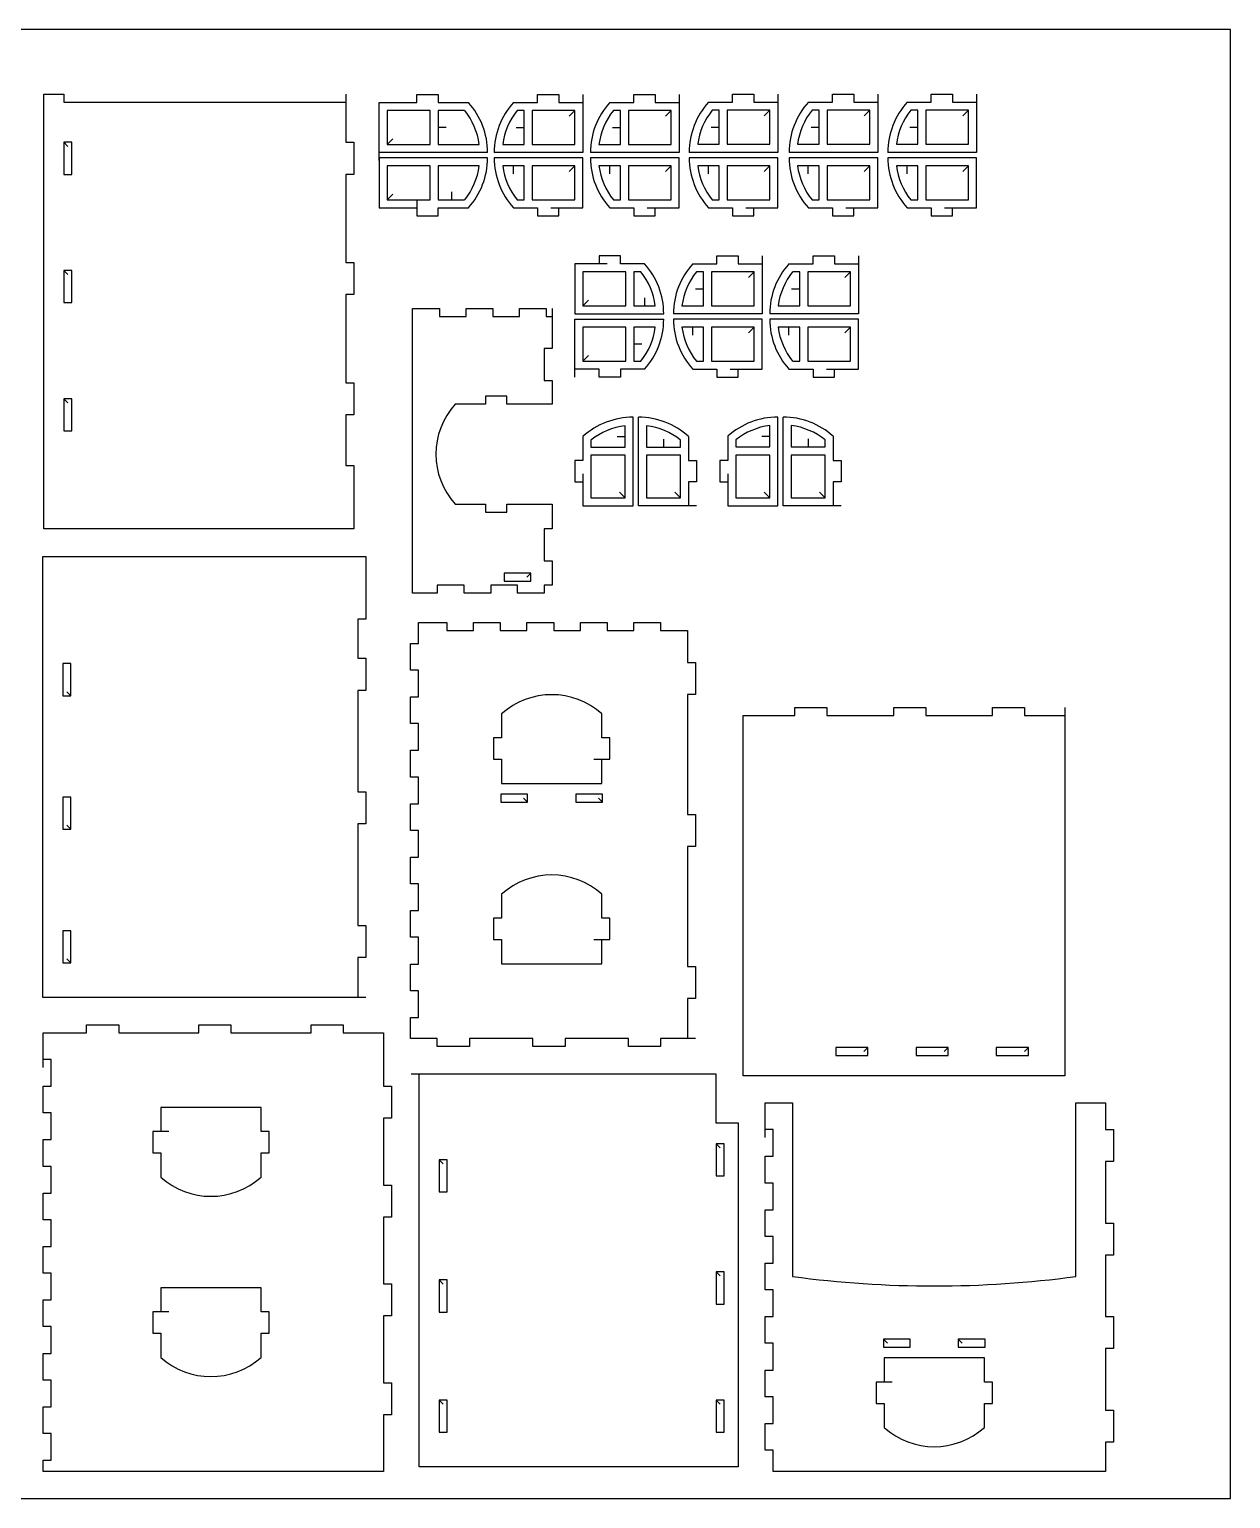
# Model space of a CAD drawing. Extents: x 0 to 800, y 0 to 550.
# Drawn here: x 351 to 800, y 0 to 550 of the extents above; entities that cross this region are included whole.
import ezdxf

# ---------------------------------------------------------------- set-up
doc = ezdxf.new("R2010")
doc.units = 0
doc.header["$MEASUREMENT"] = 0
doc.layers.add('DEFAULT', color=7, linetype='Continuous')
doc.layers.add('Layer1', color=150, linetype='Continuous')

msp = doc.modelspace()

# ---------------------------------------------------------------- linework, layer by layer
at = {"layer": 'DEFAULT'}
for p, q in [((356, 363), (356, 525.72)), ((356, 525.72), (363.5, 525.72)), ((363.5, 525.72), (363.5, 522.72)), ((363.5, 522.72), (468.97, 522.72)), ((468.97, 525.72), (468.97, 522.72)), ((468.97, 522.72), (468.97, 507.72)), ((481.53, 503.92), (481.53, 522.67)), ((481.53, 522.67), (495.53, 522.67)), ((495.53, 522.67), (495.53, 525.67)), ((495.53, 525.67), (503.53, 525.67)), ((503.53, 525.67), (503.53, 522.67)), ((503.53, 522.67), (514.85, 522.67)), ((531.73, 522.67), (540.73, 522.67)), ((540.73, 522.67), (540.73, 525.67)), ((540.73, 525.67), (548.73, 525.67)), ((548.73, 525.67), (548.73, 522.67)), ((548.73, 522.67), (557.73, 522.67)), ((557.73, 525.67), (557.73, 522.67)), ((557.73, 522.67), (557.73, 503.92)), ((567.73, 522.67), (576.73, 522.67)), ((576.73, 522.67), (576.73, 525.67)), ((576.73, 525.67), (584.73, 525.67)), ((584.73, 525.67), (584.73, 522.67)), ((584.73, 522.67), (593.73, 522.67)), ((593.73, 525.67), (593.73, 522.67)), ((593.73, 522.67), (593.73, 503.92)), ((604.68, 522.72), (613.68, 522.72)), ((613.68, 522.72), (613.68, 525.72)), ((613.68, 525.72), (621.68, 525.72)), ((621.68, 525.72), (621.68, 522.72)), ((621.68, 522.72), (630.68, 522.72)), ((630.68, 525.72), (630.68, 522.72)), ((630.68, 522.72), (630.68, 503.97)), ((642.03, 522.72), (651.03, 522.72)), ((651.03, 522.72), (651.03, 525.72)), ((651.03, 525.72), (659.03, 525.72)), ((659.03, 525.72), (659.03, 522.72)), ((659.03, 522.72), (668.03, 522.72)), ((668.03, 525.72), (668.03, 522.72)), ((668.03, 522.72), (668.03, 503.97)), ((678.99, 522.72), (687.99, 522.72)), ((687.99, 522.72), (687.99, 525.72)), ((687.99, 525.72), (695.99, 525.72)), ((695.99, 525.72), (695.99, 522.72)), ((695.99, 522.72), (704.99, 522.72)), ((704.99, 525.72), (704.99, 522.72)), ((704.99, 522.72), (704.99, 503.97)), ((500.53, 519.67), (484.53, 519.67)), ((484.53, 519.67), (484.53, 506.92)), ((500.53, 506.92), (500.53, 519.67)), ((513.46, 519.67), (503.53, 519.67)), ((503.53, 519.67), (503.53, 513.29)), ((535.73, 519.67), (533.11, 519.67)), ((535.73, 513.29), (535.73, 519.67)), ((554.73, 519.67), (538.73, 519.67)), ((538.73, 519.67), (538.73, 506.92)), ((552.61, 517.55), (554.73, 519.67)), ((554.73, 506.92), (554.73, 519.67)), ((571.73, 519.67), (569.11, 519.67)), ((571.73, 513.29), (571.73, 519.67)), ((590.73, 519.67), (574.73, 519.67)), ((574.73, 519.67), (574.73, 506.92)), ((588.61, 517.55), (590.73, 519.67)), ((590.73, 506.92), (590.73, 519.67)), ((608.68, 519.72), (606.06, 519.72)), ((608.68, 513.34), (608.68, 519.72)), ((627.68, 519.72), (611.68, 519.72)), ((611.68, 519.72), (611.68, 506.97)), ((625.56, 517.6), (627.68, 519.72)), ((627.68, 506.97), (627.68, 519.72)), ((646.03, 519.72), (643.41, 519.72)), ((646.03, 513.34), (646.03, 519.72)), ((665.03, 519.72), (649.03, 519.72)), ((649.03, 519.72), (649.03, 506.97)), ((662.91, 517.6), (665.03, 519.72)), ((665.03, 506.97), (665.03, 519.72)), ((682.99, 519.72), (680.37, 519.72)), ((682.99, 513.34), (682.99, 519.72)), ((701.99, 519.72), (685.99, 519.72)), ((685.99, 519.72), (685.99, 506.97)), ((699.87, 517.6), (701.99, 519.72)), ((701.99, 506.97), (701.99, 519.72)), ((506.53, 513.29), (503.53, 513.29)), ((503.53, 513.29), (503.53, 506.92)), ((532.73, 513.29), (535.73, 513.29)), ((535.73, 506.92), (535.73, 513.29)), ((568.73, 513.29), (571.73, 513.29)), ((571.73, 506.92), (571.73, 513.29)), ((605.68, 513.34), (608.68, 513.34)), ((608.68, 506.97), (608.68, 513.34)), ((643.03, 513.34), (646.03, 513.34)), ((646.03, 506.97), (646.03, 513.34)), ((679.99, 513.34), (682.99, 513.34)), ((682.99, 506.97), (682.99, 513.34)), ((365, 506.22), (363.5, 507.72)), ((363.5, 507.72), (363.5, 495.72)), ((366.5, 507.72), (363.5, 507.72)), ((366.5, 495.72), (366.5, 507.72)), ((468.97, 507.72), (471.97, 507.72)), ((471.97, 507.72), (471.97, 495.72)), ((486.65, 509.04), (484.53, 506.92)), ((484.53, 506.92), (500.53, 506.92)), ((503.53, 506.92), (518.87, 506.92)), ((527.71, 506.92), (535.73, 506.92)), ((538.73, 506.92), (554.73, 506.92)), ((563.71, 506.92), (571.73, 506.92)), ((574.73, 506.92), (590.73, 506.92)), ((600.65, 506.97), (608.68, 506.97)), ((611.68, 506.97), (627.68, 506.97)), ((638.01, 506.97), (646.03, 506.97)), ((649.03, 506.97), (665.03, 506.97)), ((674.97, 506.97), (682.99, 506.97)), ((685.99, 506.97), (701.99, 506.97)), ((481.53, 500.92), (481.53, 503.92)), ((522.05, 503.92), (481.53, 503.92)), ((522.05, 501.92), (481.53, 501.92)), ((481.53, 501.92), (481.53, 483.17)), ((557.73, 503.92), (524.53, 503.92)), ((557.73, 501.92), (524.53, 501.92)), ((557.73, 483.17), (557.73, 501.92)), ((593.73, 503.92), (560.53, 503.92)), ((593.73, 501.92), (560.53, 501.92)), ((593.73, 483.17), (593.73, 501.92)), ((630.68, 503.97), (597.47, 503.97)), ((630.68, 501.97), (597.47, 501.97)), ((630.68, 483.22), (630.68, 501.97)), ((668.03, 503.97), (634.83, 503.97)), ((668.03, 501.97), (634.83, 501.97)), ((668.03, 483.22), (668.03, 501.97)), ((704.99, 503.97), (671.79, 503.97)), ((704.99, 501.97), (671.79, 501.97)), ((704.99, 483.22), (704.99, 501.97)), ((363.5, 495.72), (366.5, 495.72)), ((471.97, 495.72), (468.97, 495.72)), ((468.97, 495.72), (468.97, 462.72)), ((500.53, 498.92), (484.53, 498.92)), ((484.53, 498.92), (484.53, 486.17)), ((500.53, 486.17), (500.53, 498.92)), ((518.87, 498.92), (503.53, 498.92)), ((503.53, 498.92), (503.53, 486.17)), ((531.72, 498.92), (527.71, 498.92)), ((531.72, 495.92), (531.72, 498.92)), ((535.73, 498.92), (531.72, 498.92)), ((535.73, 486.17), (535.73, 498.92)), ((554.73, 498.92), (538.73, 498.92)), ((538.73, 498.92), (538.73, 486.17)), ((552.61, 496.8), (554.73, 498.92)), ((554.73, 486.17), (554.73, 498.92)), ((567.72, 498.92), (563.71, 498.92)), ((567.72, 495.92), (567.72, 498.92)), ((571.73, 498.92), (567.72, 498.92)), ((571.73, 486.17), (571.73, 498.92)), ((590.73, 498.92), (574.73, 498.92)), ((574.73, 498.92), (574.73, 486.17)), ((588.61, 496.8), (590.73, 498.92)), ((590.73, 486.17), (590.73, 498.92)), ((604.67, 498.97), (600.65, 498.97)), ((604.67, 495.97), (604.67, 498.97)), ((608.68, 498.97), (604.67, 498.97)), ((608.68, 486.22), (608.68, 498.97)), ((627.68, 498.97), (611.68, 498.97)), ((611.68, 498.97), (611.68, 486.22)), ((625.56, 496.85), (627.68, 498.97)), ((627.68, 486.22), (627.68, 498.97)), ((642.02, 498.97), (638.01, 498.97)), ((642.02, 495.97), (642.02, 498.97)), ((646.03, 498.97), (642.02, 498.97)), ((646.03, 486.22), (646.03, 498.97)), ((665.03, 498.97), (649.03, 498.97)), ((649.03, 498.97), (649.03, 486.22)), ((662.91, 496.85), (665.03, 498.97)), ((665.03, 486.22), (665.03, 498.97)), ((678.98, 498.97), (674.97, 498.97)), ((678.98, 495.97), (678.98, 498.97)), ((682.99, 498.97), (678.98, 498.97)), ((682.99, 486.22), (682.99, 498.97)), ((701.99, 498.97), (685.99, 498.97)), ((685.99, 498.97), (685.99, 486.22)), ((699.87, 496.85), (701.99, 498.97)), ((701.99, 486.22), (701.99, 498.97)), ((486.65, 488.29), (484.53, 486.17)), ((484.53, 486.17), (500.53, 486.17)), ((495.53, 486.17), (495.53, 483.17)), ((503.53, 486.17), (508.5, 486.17)), ((508.5, 489.17), (508.5, 486.17)), ((508.5, 486.17), (513.46, 486.17)), ((533.11, 486.17), (535.73, 486.17)), ((538.73, 486.17), (554.73, 486.17)), ((569.11, 486.17), (571.73, 486.17)), ((574.73, 486.17), (590.73, 486.17)), ((606.06, 486.22), (608.68, 486.22)), ((611.68, 486.22), (627.68, 486.22)), ((643.41, 486.22), (646.03, 486.22)), ((649.03, 486.22), (665.03, 486.22)), ((680.37, 486.22), (682.99, 486.22)), ((685.99, 486.22), (701.99, 486.22)), ((481.53, 483.17), (495.53, 483.17)), ((495.53, 483.17), (495.53, 480.17)), ((495.53, 480.17), (503.53, 480.17)), ((503.53, 480.17), (503.53, 483.17)), ((503.53, 483.17), (514.85, 483.17)), ((531.73, 483.17), (540.73, 483.17)), ((540.73, 483.17), (540.73, 480.17)), ((540.73, 480.17), (548.73, 480.17)), ((545.73, 483.17), (548.73, 483.17)), ((548.73, 483.17), (557.73, 483.17)), ((548.73, 480.17), (548.73, 483.17)), ((567.73, 483.17), (576.73, 483.17)), ((576.73, 483.17), (576.73, 480.17)), ((576.73, 480.17), (584.73, 480.17)), ((581.73, 483.17), (584.73, 483.17)), ((584.73, 483.17), (593.73, 483.17)), ((584.73, 480.17), (584.73, 483.17)), ((604.68, 483.22), (613.68, 483.22)), ((613.68, 483.22), (613.68, 480.22)), ((613.68, 480.22), (621.68, 480.22)), ((618.68, 483.22), (621.68, 483.22)), ((621.68, 483.22), (630.68, 483.22)), ((621.68, 480.22), (621.68, 483.22)), ((642.03, 483.22), (651.03, 483.22)), ((651.03, 483.22), (651.03, 480.22)), ((651.03, 480.22), (659.03, 480.22)), ((656.03, 483.22), (659.03, 483.22)), ((659.03, 483.22), (668.03, 483.22)), ((659.03, 480.22), (659.03, 483.22)), ((678.99, 483.22), (687.99, 483.22)), ((687.99, 483.22), (687.99, 480.22)), ((687.99, 480.22), (695.99, 480.22)), ((692.99, 483.22), (695.99, 483.22)), ((695.99, 483.22), (704.99, 483.22)), ((695.99, 480.22), (695.99, 483.22)), ((468.97, 462.72), (471.97, 462.72)), ((471.97, 462.72), (471.97, 450.72)), ((563.72, 462.28), (554.72, 462.28)), ((554.72, 462.28), (554.72, 443.53)), ((571.72, 465.28), (563.72, 465.28)), ((563.72, 465.28), (563.72, 462.28)), ((566.72, 462.28), (563.72, 462.28)), ((571.72, 462.28), (571.72, 465.28)), ((580.72, 462.28), (571.72, 462.28)), ((598.79, 462.28), (607.79, 462.28)), ((607.79, 462.28), (607.79, 465.28)), ((607.79, 465.28), (615.79, 465.28)), ((615.79, 465.28), (615.79, 462.28)), ((615.79, 462.28), (624.79, 462.28)), ((624.79, 465.28), (624.79, 462.28)), ((624.79, 462.28), (624.79, 443.53)), ((634.79, 462.28), (643.79, 462.28)), ((643.79, 462.28), (643.79, 465.28)), ((643.79, 465.28), (651.79, 465.28)), ((651.79, 465.28), (651.79, 462.28)), ((651.79, 462.28), (660.79, 462.28)), ((660.79, 465.28), (660.79, 462.28)), ((660.79, 462.28), (660.79, 443.53)), ((365, 458.22), (363.5, 459.72)), ((363.5, 459.72), (363.5, 447.72)), ((366.5, 459.72), (363.5, 459.72)), ((366.5, 447.72), (366.5, 459.72)), ((573.72, 459.28), (557.72, 459.28)), ((557.72, 459.28), (557.72, 446.53)), ((573.72, 446.53), (573.72, 459.28)), ((579.34, 459.28), (576.72, 459.28)), ((576.72, 459.28), (576.72, 446.53)), ((602.79, 459.28), (600.17, 459.28)), ((602.79, 452.9), (602.79, 459.28)), ((621.79, 459.28), (605.79, 459.28)), ((605.79, 459.28), (605.79, 446.53)), ((619.67, 457.16), (621.79, 459.28)), ((621.79, 446.53), (621.79, 459.28)), ((638.79, 459.28), (636.17, 459.28)), ((638.79, 452.9), (638.79, 459.28)), ((657.79, 459.28), (641.79, 459.28)), ((641.79, 459.28), (641.79, 446.53)), ((655.67, 457.16), (657.79, 459.28)), ((657.79, 446.53), (657.79, 459.28)), ((599.79, 452.9), (602.79, 452.9)), ((602.79, 446.53), (602.79, 452.9)), ((635.79, 452.9), (638.79, 452.9)), ((638.79, 446.53), (638.79, 452.9)), ((363.5, 447.72), (366.5, 447.72)), ((471.97, 450.72), (468.97, 450.72)), ((468.97, 450.72), (468.97, 417.72)), ((494, 339), (494, 445.56)), ((494, 445.56), (504, 445.56)), ((504, 445.56), (504, 442.56)), ((514, 442.56), (514, 445.56)), ((514, 445.56), (524, 445.56)), ((524, 445.56), (524, 442.56)), ((534, 442.56), (534, 445.56)), ((534, 445.56), (544, 445.56)), ((544, 445.56), (544, 442.56)), ((546.23, 445.56), (546.23, 442.56)), ((559.85, 448.65), (557.72, 446.53)), ((557.72, 446.53), (573.72, 446.53)), ((576.72, 446.53), (580.74, 446.53)), ((580.74, 449.53), (580.74, 446.53)), ((580.74, 446.53), (584.75, 446.53)), ((594.76, 446.53), (602.79, 446.53)), ((605.79, 446.53), (621.79, 446.53)), ((630.76, 446.53), (638.79, 446.53)), ((641.79, 446.53), (657.79, 446.53)), ((504, 442.56), (514, 442.56)), ((524, 442.56), (534, 442.56)), ((544, 442.56), (546.23, 442.56)), ((546.23, 442.56), (546.23, 430.56)), ((554.72, 443.53), (587.93, 443.53)), ((554.72, 422.78), (554.72, 441.53)), ((554.72, 441.53), (587.93, 441.53)), ((624.79, 443.53), (591.58, 443.53)), ((624.79, 441.53), (591.58, 441.53)), ((624.79, 422.78), (624.79, 441.53)), ((660.79, 443.53), (627.58, 443.53)), ((660.79, 441.53), (627.58, 441.53)), ((660.79, 422.78), (660.79, 441.53)), ((573.72, 438.53), (557.72, 438.53)), ((557.72, 438.53), (557.72, 425.78)), ((573.72, 425.78), (573.72, 438.53)), ((584.75, 438.53), (576.72, 438.53)), ((576.72, 438.53), (576.72, 432.15)), ((598.78, 438.53), (594.76, 438.53)), ((598.78, 435.53), (598.78, 438.53)), ((602.79, 438.53), (598.78, 438.53)), ((602.79, 425.78), (602.79, 438.53)), ((621.79, 438.53), (605.79, 438.53)), ((605.79, 438.53), (605.79, 425.78)), ((619.67, 436.41), (621.79, 438.53)), ((621.79, 425.78), (621.79, 438.53)), ((634.78, 438.53), (630.76, 438.53)), ((634.78, 435.53), (634.78, 438.53)), ((638.79, 438.53), (634.78, 438.53)), ((638.79, 425.78), (638.79, 438.53)), ((657.79, 438.53), (641.79, 438.53)), ((641.79, 438.53), (641.79, 425.78)), ((655.67, 436.41), (657.79, 438.53)), ((657.79, 425.78), (657.79, 438.53)), ((546.23, 430.56), (543.23, 430.56)), ((543.23, 430.56), (543.23, 418.56)), ((579.72, 432.15), (576.72, 432.15)), ((576.72, 432.15), (576.72, 425.78)), ((559.85, 427.9), (557.72, 425.78)), ((557.72, 425.78), (573.72, 425.78)), ((576.72, 425.78), (579.34, 425.78)), ((600.17, 425.78), (602.79, 425.78)), ((605.79, 425.78), (621.79, 425.78)), ((636.17, 425.78), (638.79, 425.78)), ((641.79, 425.78), (657.79, 425.78)), ((543.23, 418.56), (546.23, 418.56)), ((546.23, 418.56), (546.23, 409.75)), ((554.72, 419.78), (554.72, 422.78)), ((563.72, 422.78), (554.72, 422.78)), ((563.72, 419.78), (563.72, 422.78)), ((571.72, 419.78), (563.72, 419.78)), ((580.72, 422.78), (571.72, 422.78)), ((571.72, 422.78), (571.72, 419.78)), ((598.79, 422.78), (607.79, 422.78)), ((607.79, 422.78), (607.79, 419.78)), ((607.79, 419.78), (615.79, 419.78)), ((612.79, 422.78), (615.79, 422.78)), ((615.79, 422.78), (624.79, 422.78)), ((615.79, 419.78), (615.79, 422.78)), ((634.79, 422.78), (643.79, 422.78)), ((643.79, 422.78), (643.79, 419.78)), ((643.79, 419.78), (651.79, 419.78)), ((648.79, 422.78), (651.79, 422.78)), ((651.79, 422.78), (660.79, 422.78)), ((651.79, 419.78), (651.79, 422.78)), ((468.97, 417.72), (471.97, 417.72)), ((471.97, 417.72), (471.97, 405.72)), ((529.23, 412.75), (521.23, 412.75)), ((521.23, 412.75), (521.23, 409.75)), ((529.23, 409.75), (529.23, 412.75)), ((365, 410.22), (363.5, 411.72)), ((363.5, 411.72), (363.5, 399.72)), ((366.5, 411.72), (363.5, 411.72)), ((366.5, 399.72), (366.5, 411.72)), ((521.23, 409.75), (509.91, 409.75)), ((546.23, 409.75), (529.23, 409.75)), ((471.97, 405.72), (468.97, 405.72)), ((468.97, 405.72), (468.97, 386.68)), ((573.47, 397.64), (573.47, 401.65)), ((576.47, 371.63), (576.47, 404.83)), ((578.47, 371.63), (578.47, 404.83)), ((581.47, 401.65), (581.47, 393.63)), ((627.61, 397.69), (627.61, 401.7)), ((630.61, 371.67), (630.61, 404.88)), ((632.61, 371.67), (632.61, 404.88)), ((635.61, 401.7), (635.61, 393.67)), ((363.5, 399.72), (366.5, 399.72)), ((557.72, 397.63), (557.72, 388.63)), ((560.72, 396.25), (560.72, 393.63)), ((570.47, 397.64), (573.47, 397.64)), ((573.47, 393.63), (573.47, 397.64)), ((587.85, 396.63), (587.85, 393.63)), ((594.22, 393.63), (594.22, 396.25)), ((597.22, 397.63), (597.22, 388.63)), ((611.86, 397.67), (611.86, 388.67)), ((614.86, 396.29), (614.86, 393.67)), ((624.61, 397.69), (627.61, 397.69)), ((627.61, 393.67), (627.61, 397.69)), ((641.98, 396.67), (641.98, 393.67)), ((648.36, 393.67), (648.36, 396.29)), ((651.36, 397.67), (651.36, 388.67)), ((560.72, 393.63), (573.47, 393.63)), ((573.47, 390.63), (560.72, 390.63)), ((560.72, 390.63), (560.72, 374.63)), ((573.47, 374.63), (573.47, 390.63)), ((581.47, 393.63), (587.85, 393.63)), ((594.22, 390.63), (581.47, 390.63)), ((581.47, 390.63), (581.47, 374.63)), ((587.85, 393.63), (594.22, 393.63)), ((594.22, 374.63), (594.22, 390.63)), ((614.86, 393.67), (627.61, 393.67)), ((627.61, 390.67), (614.86, 390.67)), ((614.86, 390.67), (614.86, 374.67)), ((627.61, 374.67), (627.61, 390.67)), ((635.61, 393.67), (641.98, 393.67)), ((648.36, 390.67), (635.61, 390.67)), ((635.61, 390.67), (635.61, 374.67)), ((641.98, 393.67), (648.36, 393.67)), ((648.36, 374.67), (648.36, 390.67)), ((468.97, 386.68), (471.97, 386.68)), ((471.97, 386.68), (471.97, 363)), ((557.72, 388.63), (554.72, 388.63)), ((554.72, 388.63), (554.72, 380.63)), ((597.22, 388.63), (600.22, 388.63)), ((600.22, 388.63), (600.22, 380.63)), ((611.86, 388.67), (608.86, 388.67)), ((608.86, 388.67), (608.86, 380.67)), ((651.36, 388.67), (654.36, 388.67)), ((654.36, 388.67), (654.36, 380.67)), ((554.72, 380.63), (557.72, 380.63)), ((557.72, 383.63), (557.72, 380.63)), ((557.72, 380.63), (557.72, 371.63)), ((600.22, 380.63), (597.22, 380.63)), ((597.22, 380.63), (597.22, 371.63)), ((608.86, 380.67), (611.86, 380.67)), ((611.86, 383.67), (611.86, 380.67)), ((611.86, 380.67), (611.86, 371.67)), ((654.36, 380.67), (651.36, 380.67)), ((651.36, 380.67), (651.36, 371.67)), ((560.72, 374.63), (573.47, 374.63)), ((571.35, 376.75), (573.47, 374.63)), ((581.47, 374.63), (594.22, 374.63)), ((592.1, 376.75), (594.22, 374.63)), ((614.86, 374.67), (627.61, 374.67)), ((625.49, 376.79), (627.61, 374.67)), ((635.61, 374.67), (648.36, 374.67)), ((646.24, 376.79), (648.36, 374.67)), ((509.91, 372.25), (521.23, 372.25)), ((521.23, 372.25), (521.23, 369.25)), ((521.23, 369.25), (529.23, 369.25)), ((529.23, 369.25), (529.23, 372.25)), ((529.23, 372.25), (546.23, 372.25)), ((546.23, 372.25), (546.23, 363)), ((557.72, 371.63), (576.47, 371.63)), ((597.22, 371.63), (578.47, 371.63)), ((600.22, 371.63), (597.22, 371.63)), ((611.86, 371.67), (630.61, 371.67)), ((651.36, 371.67), (632.61, 371.67)), ((654.36, 371.67), (651.36, 371.67)), ((471.97, 363), (356, 363)), ((546.23, 363), (543.23, 363)), ((543.23, 363), (543.23, 351)), ((355.67, 187.56), (355.67, 352.62)), ((355.67, 352.62), (476.5, 352.62)), ((476.5, 352.62), (476.5, 329.22)), ((538.23, 346.5), (528.23, 346.5)), ((528.23, 346.5), (528.23, 343.5)), ((536.73, 345), (538.23, 346.5)), ((538.23, 343.5), (538.23, 346.5)), ((543.23, 351), (546.23, 351)), ((546.23, 351), (546.23, 342)), ((513.23, 342), (503.23, 342)), ((503.23, 342), (503.23, 339)), ((513.23, 339), (513.23, 342)), ((533.23, 342), (523.23, 342)), ((523.23, 342), (523.23, 339)), ((528.23, 343.5), (538.23, 343.5)), ((533.23, 339), (533.23, 342)), ((546.23, 342), (543.23, 342)), ((543.23, 342), (543.23, 339)), ((503.23, 339), (494, 339)), ((523.23, 339), (513.23, 339)), ((543.23, 339), (533.23, 339)), ((476.5, 329.22), (473.5, 329.22)), ((473.5, 329.22), (473.5, 314.56)), ((496.22, 320.12), (496.22, 328)), ((496.22, 328), (506.78, 328)), ((506.78, 328), (506.78, 325)), ((506.78, 325), (516.78, 325)), ((516.78, 325), (516.78, 328)), ((516.78, 328), (526.78, 328)), ((526.78, 328), (526.78, 325)), ((526.78, 325), (536.78, 325)), ((536.78, 325), (536.78, 328)), ((536.78, 328), (546.78, 328)), ((546.78, 328), (546.78, 325)), ((546.78, 325), (556.78, 325)), ((556.78, 325), (556.78, 328)), ((556.78, 328), (566.78, 328)), ((566.78, 328), (566.78, 325)), ((566.78, 325), (576.78, 325)), ((576.78, 325), (576.78, 328)), ((576.78, 328), (586.78, 328)), ((586.78, 328), (586.78, 325)), ((586.78, 325), (596.78, 325)), ((596.78, 325), (596.78, 313)), ((493.22, 310.12), (493.22, 320.12)), ((493.22, 320.12), (496.22, 320.12)), ((473.5, 314.56), (476.5, 314.56)), ((476.5, 314.56), (476.5, 302.56)), ((366.08, 312.56), (363.08, 312.56)), ((363.08, 312.56), (363.08, 300.56)), ((366.08, 300.56), (366.08, 312.56)), ((496.22, 310.12), (493.22, 310.12)), ((496.22, 300.12), (496.22, 310.12)), ((596.78, 313), (599.78, 313)), ((599.78, 313), (599.78, 301)), ((476.5, 302.56), (473.5, 302.56)), ((473.5, 302.56), (473.5, 264.56)), ((363.08, 300.56), (366.08, 300.56)), ((364.58, 302.06), (366.08, 300.56)), ((493.22, 290.12), (493.22, 300.12)), ((493.22, 300.12), (496.22, 300.12)), ((599.78, 301), (596.78, 301)), ((596.78, 301), (596.78, 256.12)), ((527.28, 293.75), (527.28, 284.75)), ((564.78, 284.75), (564.78, 293.75)), ((617.66, 158.32), (617.66, 293.1)), ((617.66, 293.1), (636.96, 293.1)), ((636.96, 293.1), (636.96, 296.1)), ((636.96, 296.1), (648.96, 296.1)), ((648.96, 296.1), (648.96, 293.1)), ((648.96, 293.1), (673.96, 293.1)), ((673.96, 293.1), (673.96, 296.1)), ((673.96, 296.1), (685.96, 296.1)), ((685.96, 296.1), (685.96, 293.1)), ((685.96, 293.1), (710.96, 293.1)), ((710.96, 293.1), (710.96, 296.1)), ((710.96, 296.1), (722.96, 296.1)), ((722.96, 296.1), (722.96, 293.1)), ((722.96, 293.1), (737.96, 293.1)), ((737.96, 296.1), (737.96, 293.1)), ((737.96, 293.1), (737.96, 158.32)), ((496.22, 290.12), (493.22, 290.12)), ((496.22, 280.12), (496.22, 290.12)), ((527.28, 284.75), (524.28, 284.75)), ((524.28, 284.75), (524.28, 276.75)), ((567.78, 284.75), (564.78, 284.75)), ((567.78, 276.75), (567.78, 284.75)), ((493.22, 270.12), (493.22, 280.12)), ((493.22, 280.12), (496.22, 280.12)), ((524.28, 276.75), (527.28, 276.75)), ((527.28, 276.75), (527.28, 267.75)), ((561.78, 276.75), (564.78, 276.75)), ((564.78, 276.75), (567.78, 276.75)), ((564.78, 267.75), (564.78, 276.75)), ((496.22, 270.12), (493.22, 270.12)), ((496.22, 260.12), (496.22, 270.12)), ((473.5, 264.56), (476.5, 264.56)), ((476.5, 264.56), (476.5, 252.56)), ((527.28, 267.75), (564.78, 267.75)), ((366.08, 262.56), (363.08, 262.56)), ((363.08, 262.56), (363.08, 250.56)), ((366.08, 250.56), (366.08, 262.56)), ((493.22, 250.12), (493.22, 260.12)), ((493.22, 260.12), (496.22, 260.12)), ((537.03, 263.75), (527.03, 263.75)), ((527.03, 263.75), (527.03, 260.75)), ((527.03, 260.75), (537.03, 260.75)), ((535.53, 262.25), (537.03, 260.75)), ((537.03, 260.75), (537.03, 263.75)), ((565.03, 263.75), (555.03, 263.75)), ((555.03, 263.75), (555.03, 260.75)), ((555.03, 260.75), (565.03, 260.75)), ((563.53, 262.25), (565.03, 260.75)), ((565.03, 260.75), (565.03, 263.75)), ((596.78, 256.12), (599.78, 256.12)), ((599.78, 256.12), (599.78, 244.12)), ((363.08, 250.56), (366.08, 250.56)), ((364.58, 252.06), (366.08, 250.56)), ((476.5, 252.56), (473.5, 252.56)), ((473.5, 252.56), (473.5, 214.56)), ((496.22, 250.12), (493.22, 250.12)), ((496.22, 240.12), (496.22, 250.12)), ((599.78, 244.12), (596.78, 244.12)), ((596.78, 244.12), (596.78, 199.25)), ((493.22, 230.12), (493.22, 240.12)), ((493.22, 240.12), (496.22, 240.12)), ((496.22, 230.12), (493.22, 230.12)), ((496.22, 220.12), (496.22, 230.12)), ((527.28, 226.25), (527.28, 217.25)), ((564.78, 217.25), (564.78, 226.25)), ((493.22, 210.12), (493.22, 220.12)), ((493.22, 220.12), (496.22, 220.12)), ((473.5, 214.56), (476.5, 214.56)), ((476.5, 214.56), (476.5, 202.56)), ((527.28, 217.25), (524.28, 217.25)), ((524.28, 217.25), (524.28, 209.25)), ((567.78, 217.25), (564.78, 217.25)), ((567.78, 209.25), (567.78, 217.25)), ((366.08, 212.56), (363.08, 212.56)), ((363.08, 212.56), (363.08, 200.56)), ((366.08, 200.56), (366.08, 212.56)), ((496.22, 210.12), (493.22, 210.12)), ((496.22, 200.12), (496.22, 210.12)), ((524.28, 209.25), (527.28, 209.25)), ((527.28, 209.25), (527.28, 200.25)), ((561.78, 209.25), (564.78, 209.25)), ((564.78, 209.25), (567.78, 209.25)), ((564.78, 200.25), (564.78, 209.25)), ((363.08, 200.56), (366.08, 200.56)), ((364.58, 202.06), (366.08, 200.56)), ((476.5, 202.56), (473.5, 202.56)), ((473.5, 202.56), (473.5, 187.56)), ((493.22, 190.12), (493.22, 200.12)), ((493.22, 200.12), (496.22, 200.12)), ((527.28, 200.25), (564.78, 200.25)), ((596.78, 199.25), (599.78, 199.25)), ((599.78, 199.25), (599.78, 187.25)), ((473.5, 187.56), (355.67, 187.56)), ((476.5, 187.56), (473.5, 187.56)), ((496.22, 190.12), (493.22, 190.12)), ((496.22, 180.12), (496.22, 190.12)), ((599.78, 187.25), (596.78, 187.25)), ((596.78, 187.25), (596.78, 172.25)), ((372.04, 174.38), (372.04, 177.38)), ((372.04, 177.38), (384.04, 177.38)), ((384.04, 177.38), (384.04, 174.38)), ((414.04, 174.38), (414.04, 177.38)), ((414.04, 177.38), (426.04, 177.38)), ((426.04, 177.38), (426.04, 174.38)), ((456.04, 174.38), (456.04, 177.38)), ((456.04, 177.38), (468.04, 177.38)), ((468.04, 177.38), (468.04, 174.38)), ((493.22, 172.25), (493.22, 180.12)), ((493.22, 180.12), (496.22, 180.12)), ((355.77, 164.38), (355.77, 174.38)), ((355.77, 174.38), (372.04, 174.38)), ((384.04, 174.38), (414.04, 174.38)), ((426.04, 174.38), (456.04, 174.38)), ((468.04, 174.38), (483.04, 174.38)), ((483.04, 174.38), (483.04, 154.38)), ((503.22, 172.25), (493.22, 172.25)), ((503.22, 169.25), (503.22, 172.25)), ((539, 172.25), (515.22, 172.25)), ((515.22, 172.25), (515.22, 169.25)), ((539, 169.25), (539, 172.25)), ((574.78, 172.25), (551, 172.25)), ((551, 172.25), (551, 169.25)), ((574.78, 169.25), (574.78, 172.25)), ((596.78, 172.25), (586.78, 172.25)), ((586.78, 172.25), (586.78, 169.25)), ((599.78, 172.25), (596.78, 172.25)), ((515.22, 169.25), (503.22, 169.25)), ((551, 169.25), (539, 169.25)), ((586.78, 169.25), (574.78, 169.25)), ((664.34, 168.82), (652.34, 168.82)), ((652.34, 168.82), (652.34, 165.82)), ((652.34, 165.82), (664.34, 165.82)), ((662.84, 167.32), (664.34, 168.82)), ((664.34, 165.82), (664.34, 168.82)), ((694.34, 168.82), (682.34, 168.82)), ((682.34, 168.82), (682.34, 165.82)), ((682.34, 165.82), (694.34, 165.82)), ((692.84, 167.32), (694.34, 168.82)), ((694.34, 165.82), (694.34, 168.82)), ((724.34, 168.82), (712.34, 168.82)), ((712.34, 168.82), (712.34, 165.82)), ((712.34, 165.82), (724.34, 165.82)), ((722.84, 167.32), (724.34, 168.82)), ((724.34, 165.82), (724.34, 168.82)), ((355.77, 161.38), (355.77, 164.38)), ((358.77, 164.38), (355.77, 164.38)), ((358.77, 154.38), (358.77, 164.38)), ((355.77, 144.38), (355.77, 154.38)), ((355.77, 154.38), (358.77, 154.38)), ((483.04, 154.38), (486.04, 154.38)), ((486.04, 154.38), (486.04, 142.38)), ((493.42, 159.07), (496.42, 159.07)), ((496.42, 159.07), (607.48, 159.07)), ((496.42, 11.84), (496.42, 159.07)), ((607.48, 159.07), (607.48, 140.66)), ((737.96, 158.32), (617.66, 158.32)), ((358.77, 144.38), (355.77, 144.38)), ((358.77, 134.38), (358.77, 144.38)), ((437.27, 146.38), (399.77, 146.38)), ((399.77, 146.38), (399.77, 137.38)), ((437.27, 137.38), (437.27, 146.38)), ((625.89, 138.14), (625.89, 148.14)), ((625.89, 148.14), (636.14, 148.14)), ((636.14, 148.14), (636.14, 83.14)), ((742.14, 83.14), (742.14, 148.14)), ((742.14, 148.14), (753.17, 148.14)), ((753.17, 148.14), (753.17, 138.14)), ((486.04, 142.38), (483.04, 142.38)), ((483.04, 142.38), (483.04, 117.38)), ((607.48, 140.66), (615.72, 140.66)), ((615.72, 140.66), (615.72, 11.84)), ((625.89, 135.14), (625.89, 138.14)), ((628.89, 138.14), (625.89, 138.14)), ((628.89, 128.14), (628.89, 138.14)), ((753.17, 138.14), (756.17, 138.14)), ((756.17, 138.14), (756.17, 126.14)), ((355.77, 124.38), (355.77, 134.38)), ((355.77, 134.38), (358.77, 134.38)), ((399.77, 137.38), (396.77, 137.38)), ((396.77, 137.38), (396.77, 129.38)), ((402.77, 137.38), (399.77, 137.38)), ((440.27, 137.38), (437.27, 137.38)), ((440.27, 129.38), (440.27, 137.38)), ((609.05, 131.34), (607.55, 132.84)), ((607.55, 132.84), (607.55, 120.84)), ((610.55, 132.84), (607.55, 132.84)), ((610.55, 120.84), (610.55, 132.84)), ((396.77, 129.38), (399.77, 129.38)), ((399.77, 129.38), (399.77, 120.38)), ((437.27, 120.38), (437.27, 129.38)), ((437.27, 129.38), (440.27, 129.38)), ((505.42, 125.34), (503.92, 126.84)), ((503.92, 126.84), (503.92, 114.84)), ((506.92, 126.84), (503.92, 126.84)), ((506.92, 114.84), (506.92, 126.84)), ((625.89, 118.14), (625.89, 128.14)), ((625.89, 128.14), (628.89, 128.14)), ((358.77, 124.38), (355.77, 124.38)), ((358.77, 114.38), (358.77, 124.38)), ((756.17, 126.14), (753.17, 126.14)), ((753.17, 126.14), (753.17, 103.14)), ((483.04, 117.38), (486.04, 117.38)), ((486.04, 117.38), (486.04, 105.38)), ((607.55, 120.84), (610.55, 120.84)), ((628.89, 118.14), (625.89, 118.14)), ((628.89, 108.14), (628.89, 118.14)), ((355.77, 104.38), (355.77, 114.38)), ((355.77, 114.38), (358.77, 114.38)), ((503.92, 114.84), (506.92, 114.84)), ((486.04, 105.38), (483.04, 105.38)), ((483.04, 105.38), (483.04, 80.38)), ((625.89, 98.14), (625.89, 108.14)), ((625.89, 108.14), (628.89, 108.14)), ((358.77, 104.38), (355.77, 104.38)), ((358.77, 94.38), (358.77, 104.38)), ((753.17, 103.14), (756.17, 103.14)), ((756.17, 103.14), (756.17, 91.14)), ((355.77, 84.38), (355.77, 94.38)), ((355.77, 94.38), (358.77, 94.38)), ((628.89, 98.14), (625.89, 98.14)), ((628.89, 88.14), (628.89, 98.14)), ((625.89, 78.14), (625.89, 88.14)), ((625.89, 88.14), (628.89, 88.14)), ((756.17, 91.14), (753.17, 91.14)), ((753.17, 91.14), (753.17, 68.14)), ((358.77, 84.38), (355.77, 84.38)), ((358.77, 74.38), (358.77, 84.38)), ((609.05, 83.34), (607.55, 84.84)), ((607.55, 84.84), (607.55, 72.84)), ((610.55, 84.84), (607.55, 84.84)), ((610.55, 72.84), (610.55, 84.84)), ((437.27, 78.88), (399.77, 78.88)), ((399.77, 78.88), (399.77, 69.88)), ((437.27, 69.88), (437.27, 78.88)), ((483.04, 80.38), (486.04, 80.38)), ((486.04, 80.38), (486.04, 68.38)), ((505.42, 80.34), (503.92, 81.84)), ((503.92, 81.84), (503.92, 69.84)), ((506.92, 81.84), (503.92, 81.84)), ((506.92, 69.84), (506.92, 81.84)), ((628.89, 78.14), (625.89, 78.14)), ((628.89, 68.14), (628.89, 78.14)), ((355.77, 64.38), (355.77, 74.38)), ((355.77, 74.38), (358.77, 74.38)), ((607.55, 72.84), (610.55, 72.84)), ((399.77, 69.88), (396.77, 69.88)), ((396.77, 69.88), (396.77, 61.88)), ((402.77, 69.88), (399.77, 69.88)), ((440.27, 69.88), (437.27, 69.88)), ((440.27, 61.88), (440.27, 69.88)), ((486.04, 68.38), (483.04, 68.38)), ((483.04, 68.38), (483.04, 43.38)), ((503.92, 69.84), (506.92, 69.84)), ((625.89, 58.14), (625.89, 68.14)), ((625.89, 68.14), (628.89, 68.14)), ((753.17, 68.14), (756.17, 68.14)), ((756.17, 68.14), (756.17, 56.14)), ((358.77, 64.38), (355.77, 64.38)), ((358.77, 54.38), (358.77, 64.38)), ((396.77, 61.88), (399.77, 61.88)), ((399.77, 61.88), (399.77, 52.88)), ((437.27, 52.88), (437.27, 61.88)), ((437.27, 61.88), (440.27, 61.88)), ((628.89, 58.14), (625.89, 58.14)), ((628.89, 48.14), (628.89, 58.14)), ((671.64, 58.14), (670.14, 59.64)), ((670.14, 59.64), (670.14, 56.64)), ((680.14, 59.64), (670.14, 59.64)), ((670.14, 56.64), (680.14, 56.64)), ((680.14, 56.64), (680.14, 59.64)), ((699.64, 58.14), (698.14, 59.64)), ((698.14, 59.64), (698.14, 56.64)), ((708.14, 59.64), (698.14, 59.64)), ((698.14, 56.64), (708.14, 56.64)), ((708.14, 56.64), (708.14, 59.64)), ((756.17, 56.14), (753.17, 56.14)), ((753.17, 56.14), (753.17, 33.14)), ((355.77, 44.38), (355.77, 54.38)), ((355.77, 54.38), (358.77, 54.38)), ((707.89, 52.64), (670.39, 52.64)), ((670.39, 52.64), (670.39, 43.64)), ((707.89, 43.64), (707.89, 52.64)), ((358.77, 44.38), (355.77, 44.38)), ((358.77, 34.38), (358.77, 44.38)), ((625.89, 38.14), (625.89, 48.14)), ((625.89, 48.14), (628.89, 48.14)), ((483.04, 43.38), (486.04, 43.38)), ((486.04, 43.38), (486.04, 31.38)), ((670.39, 43.64), (667.39, 43.64)), ((667.39, 43.64), (667.39, 35.64)), ((673.39, 43.64), (670.39, 43.64)), ((710.89, 43.64), (707.89, 43.64)), ((710.89, 35.64), (710.89, 43.64)), ((355.77, 24.38), (355.77, 34.38)), ((355.77, 34.38), (358.77, 34.38)), ((505.42, 35.34), (503.92, 36.84)), ((503.92, 36.84), (503.92, 24.84)), ((506.92, 36.84), (503.92, 36.84)), ((506.92, 24.84), (506.92, 36.84)), ((609.05, 35.34), (607.55, 36.84)), ((607.55, 36.84), (607.55, 24.84)), ((610.55, 36.84), (607.55, 36.84)), ((610.55, 24.84), (610.55, 36.84)), ((628.89, 38.14), (625.89, 38.14)), ((628.89, 28.14), (628.89, 38.14)), ((667.39, 35.64), (670.39, 35.64)), ((670.39, 35.64), (670.39, 26.64)), ((707.89, 26.64), (707.89, 35.64)), ((707.89, 35.64), (710.89, 35.64)), ((753.17, 33.14), (756.17, 33.14)), ((756.17, 33.14), (756.17, 21.14)), ((486.04, 31.38), (483.04, 31.38)), ((483.04, 31.38), (483.04, 10.18)), ((625.89, 18.14), (625.89, 28.14)), ((625.89, 28.14), (628.89, 28.14)), ((358.77, 24.38), (355.77, 24.38)), ((358.77, 14.38), (358.77, 24.38)), ((503.92, 24.84), (506.92, 24.84)), ((607.55, 24.84), (610.55, 24.84)), ((628.89, 18.14), (625.89, 18.14)), ((628.89, 10.18), (628.89, 18.14)), ((756.17, 21.14), (753.17, 21.14)), ((753.17, 21.14), (753.17, 10.18)), ((355.77, 10.18), (355.77, 14.38)), ((355.77, 14.38), (358.77, 14.38)), ((615.72, 11.84), (496.42, 11.84)), ((483.04, 10.18), (355.77, 10.18)), ((753.17, 10.18), (628.89, 10.18))]:
    msp.add_line(p, q, dxfattribs=at)
for centre, radius, start, end in [((494.05, 503.92), 28, 0, 42.0395), ((552.53, 503.92), 28, 137.9605, 180), ((588.53, 503.92), 28, 137.9605, 180), ((625.47, 503.97), 28, 137.9606, 180), ((662.83, 503.97), 28, 137.9606, 180), ((699.79, 503.97), 28, 137.9605, 180), ((494.05, 503.92), 25, 6.8921, 39.0502), ((552.53, 503.92), 25, 140.9499, 173.1079), ((588.53, 503.92), 25, 140.9499, 173.1079), ((625.47, 503.97), 25, 140.9499, 173.1079), ((662.83, 503.97), 25, 140.9499, 173.1079), ((699.79, 503.97), 25, 140.9499, 173.1079), ((494.05, 501.92), 28, 317.9605, 0), ((552.53, 501.92), 28, 180, 222.0395), ((588.53, 501.92), 28, 180, 222.0395), ((625.47, 501.97), 28, 180, 222.0394), ((662.83, 501.97), 28, 180, 222.0394), ((699.79, 501.97), 28, 180, 222.0395), ((494.05, 501.92), 25, 320.9498, 353.1079), ((552.53, 501.92), 25, 186.8921, 219.0501), ((588.53, 501.92), 25, 186.8921, 219.0502), ((625.47, 501.97), 25, 186.8921, 219.0501), ((662.83, 501.97), 25, 186.8921, 219.0501), ((699.79, 501.97), 25, 186.8921, 219.0501), ((559.93, 443.53), 28, 0, 42.0394), ((619.58, 443.53), 28, 137.9606, 180), ((655.58, 443.53), 28, 137.9606, 180), ((559.93, 443.53), 25, 6.8921, 39.0501), ((619.58, 443.53), 25, 140.9499, 173.1079), ((655.58, 443.53), 25, 140.9499, 173.1079), ((559.93, 441.53), 28, 317.9606, 0), ((619.58, 441.53), 28, 180, 222.0394), ((655.58, 441.53), 28, 180, 222.0394), ((559.93, 441.53), 25, 320.9499, 353.1079), ((619.58, 441.53), 25, 186.8921, 219.0501), ((655.58, 441.53), 25, 186.8921, 219.0501), ((530.71, 391), 28, 137.9605, 222.0395), ((576.47, 376.83), 28, 90, 132.0396), ((576.47, 376.83), 25, 96.8921, 129.0502), ((578.47, 376.83), 28, 47.9604, 90), ((578.47, 376.83), 25, 50.9498, 83.1079), ((630.61, 376.88), 28, 90, 132.0395), ((630.61, 376.88), 25, 96.8921, 129.0501), ((632.61, 376.88), 28, 47.9605, 90), ((632.61, 376.88), 25, 50.9499, 83.1079), ((546.03, 272.95), 28, 47.9605, 132.0395), ((546.03, 205.45), 28, 47.9605, 132.0395), ((418.52, 141.17), 28, 227.9605, 312.0395), ((689.14, 479.62), 400, 262.3859, 277.6141), ((418.52, 73.67), 28, 227.9604, 312.0396), ((689.14, 47.44), 28, 227.9606, 312.0394)]:
    msp.add_arc(centre, radius, start, end, dxfattribs=at)
at = {"layer": 'Layer1'}
msp.add_lwpolyline([(0, 0), (800, 0), (800, 550), (0, 550)], close=True, dxfattribs=at)

doc.saveas('drawing.dxf')
